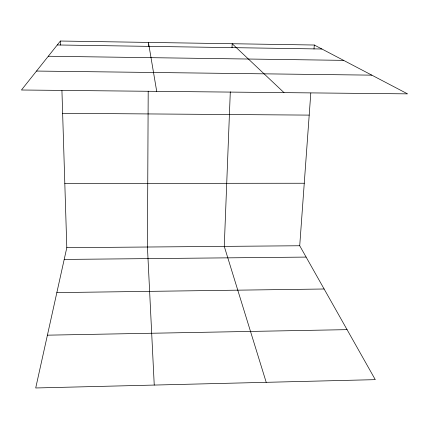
<?xml version="1.0" encoding="UTF-8"?>
<svg xmlns="http://www.w3.org/2000/svg" width="429" height="429" viewBox="0 0 429 429"><rect width="100%" height="100%" fill="white"/><g stroke="black" fill="none" stroke-linecap="round" stroke-linejoin="round"><path stroke-width="0.64" d="M148.198 91.205L147.437 247.018L154.242 385.065M148.413 46.423L148.434 42.412L156.708 91.356M230.298 91.817L224.265 246.38L266.211 382.319M232.019 47.737L232.18 43.726L284.003 92.626M61.932 90.551L66.806 247.683L35.709 387.972L375.278 379.649L299.721 245.753L310.8 93.082M314.001 49.024L314.291 45.018L60.398 41.028L21.45 90.004L407.55 93.86L314.291 45.018M47.415 335.167L347.061 329.649M56.848 292.61L324.126 289.001M64.205 259.427L306.118 257.089M66.806 247.683L299.721 245.753M64.817 183.446L304.258 183.247M62.639 113.304L309.202 115.111M36.519 71.058L371.82 75.15M48.295 56.242L343.581 60.36M57.266 44.965L321.895 49.003M60.398 41.028L60.521 45.045"/></g></svg>
